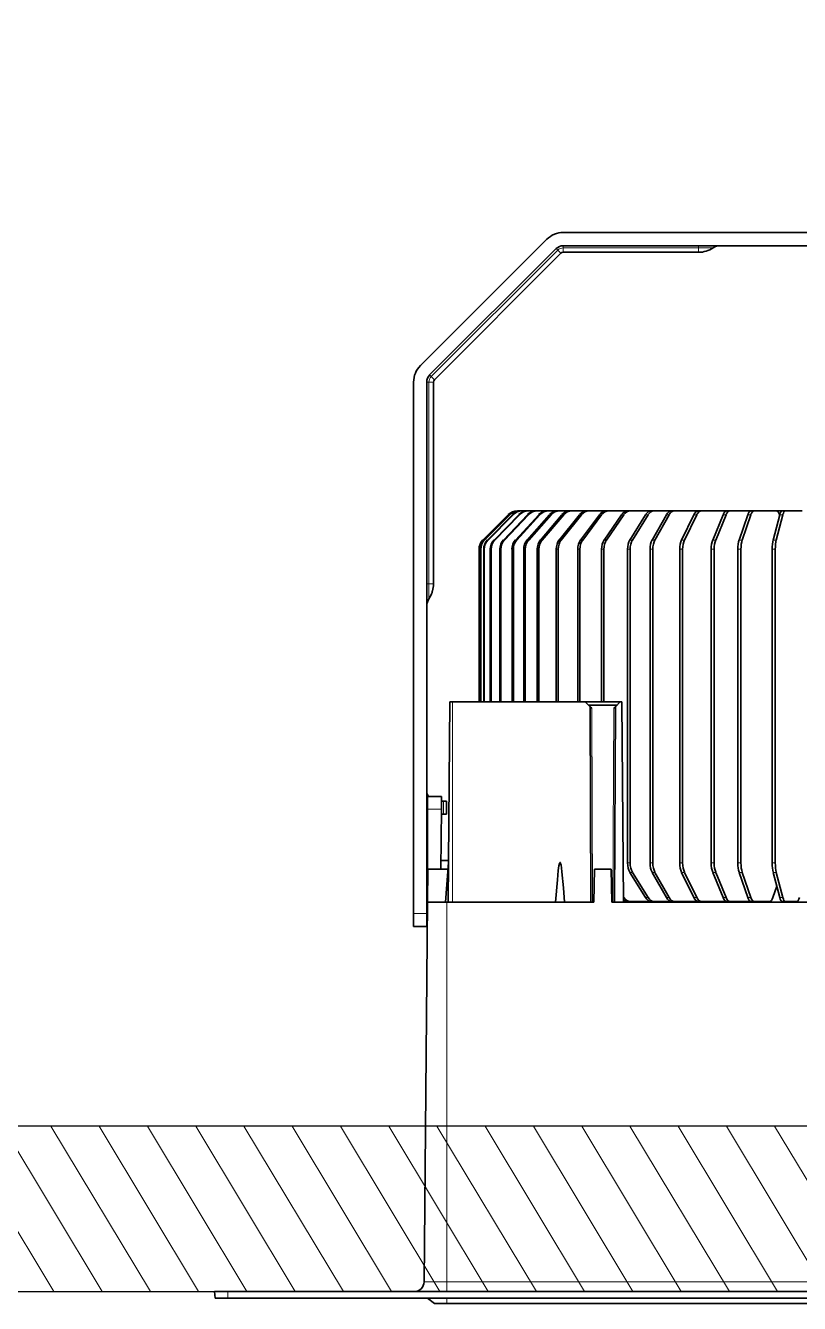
# Model space of a CAD drawing. Header units: inches. Extents: x -12478 to 399182, y -23212 to 525552.
# Drawn here: x 18732.5 to 18849.5, y -5761.9 to -5568.6 of the extents above; entities that cross this region are included whole.
import ezdxf

# ---------------------------------------------------------------- set-up
doc = ezdxf.new("R2010")
doc.units = ezdxf.units.IN
doc.header["$LTSCALE"] = 1000
doc.header["$MEASUREMENT"] = 0
doc.linetypes.add('DASHED', pattern=[0.75, 0.5, -0.25])
doc.linetypes.add('HIDDEN', pattern=[0.375, 0.25, -0.125])
for name, color, linetype in [('A-Hidden', 8, 'HIDDEN'), ('CQ Grg Gypsum', 41, 'Continuous'), ('CQ Light Elevation', 4, 'Continuous')]:
    doc.layers.add(name, color=color, linetype=linetype)
for name, color, linetype, lineweight in [('CQ Gypsum Hatch', 8, 'Continuous', 20), ('CQ Lighting', 5, 'Continuous', 0), ('ID-NOTES', 3, 'Continuous', 0)]:
    doc.layers.add(name, color=color, linetype=linetype, lineweight=lineweight)
doc.styles.add('ZZ-Dim All', font='romans.shx', dxfattribs={"width": 0.8})
doc.dimstyles.new('DIM 0200', dxfattribs={"dimscale": 200, "dimtxt": 1, "dimasz": 0.8, "dimexe": 0.5, "dimexo": 1, "dimgap": 0.4, "dimtad": 1, "dimdec": 0, "dimrnd": 10, "dimdsep": 46, "dimtxsty": 'ZZ-Dim All', "dimblk1": 'ARCHTICK', "dimblk2": 'ARCHTICK', "dimsah": 1, "dimcen": 1, "dimdle": 0.5, "dimclrd": 256, "dimclre": 256, "dimclrt": 256, "dimadec": 0, "dimazin": 2, "dimtfac": 1, "dimtdec": 0, "dimtix": 1, "dimtmove": 2, "dimatfit": 2, "dimfxl": 1, "dimfxlon": 1, "dimtolj": 1, "dimtzin": 0, "dimlwd": -1, "dimlwe": -1, "dimarcsym": 0})

# ---------------------------------------------------------------- blocks, each defined once
blk = doc.blocks.new('T.HC0E0.HQ12 side 2')
at = {"layer": 'CQ Lighting', "color": 1, "lineweight": 35}
for p, q in [((442003.3, 518978.92), (442060.58, 518978.92)), ((442063.06, 518977.89), (442082.18, 518958.77)), ((442003.3, 518976.92), (442060.58, 518976.92)), ((442060.58, 518975.92), (442040.13, 518975.92)), ((442080.06, 518956.65), (442060.94, 518975.77)), ((442061.64, 518976.48), (442080.77, 518957.36)), ((442080.2, 518925.75), (442080.2, 518956.3)), ((442081.2, 518956.3), (442081.2, 518875.92)), ((442083.2, 518956.3), (442083.2, 518875.92)), ((442028.52, 518883.55), (442028.52, 518930.99)), ((442029, 518930.99), (442029, 518883.55)), ((442033.72, 518883.55), (442033.72, 518930.99)), ((442034.19, 518930.99), (442034.19, 518883.55)), ((442037.76, 518883.55), (442037.76, 518930.99)), ((442038.22, 518930.99), (442038.22, 518883.55)), ((442042.53, 518883.55), (442042.53, 518930.99)), ((442042.97, 518930.99), (442042.97, 518883.55)), ((442047.04, 518883.55), (442047.04, 518930.99)), ((442047.46, 518930.99), (442047.46, 518883.55)), ((442050.46, 518883.55), (442050.46, 518930.99)), ((442050.85, 518930.99), (442050.85, 518883.55)), ((442054.42, 518907.92), (442054.42, 518930.99)), ((442054.79, 518930.99), (442054.79, 518907.92)), ((442058.05, 518907.92), (442058.05, 518930.99)), ((442058.39, 518930.99), (442058.39, 518907.92)), ((442061.34, 518907.92), (442061.34, 518930.99)), ((442061.64, 518930.99), (442061.64, 518907.92)), ((442064.26, 518907.92), (442064.26, 518930.99)), ((442064.52, 518930.99), (442064.52, 518907.92)), ((442066.32, 518907.92), (442066.32, 518930.99)), ((442066.55, 518930.99), (442066.55, 518907.92)), ((442068.12, 518907.92), (442068.12, 518930.99)), ((442068.32, 518930.99), (442068.32, 518907.92)), ((442070, 518907.92), (442070, 518930.99)), ((442070.17, 518930.99), (442070.17, 518907.92)), ((442071.48, 518907.92), (442071.48, 518930.99)), ((442071.6, 518930.99), (442071.6, 518907.92)), ((442072.52, 518907.92), (442072.52, 518930.99)), ((442072.6, 518930.99), (442072.6, 518907.92)), ((442073.04, 518907.92), (442073.04, 518930.99)), ((442073.09, 518930.99), (442073.09, 518907.92)), ((442073.3, 518930.99), (442073.3, 518907.92)), ((442051.72, 518907.92), (442051.45, 518877.62)), ((442077.3, 518907.92), (442057.24, 518907.92)), ((442077.73, 518907.92), (442077.99, 518877.62)), ((442052.83, 518877.62), (442052.7, 518907.19)), ((442056.38, 518877.62), (442056.51, 518907.19)), ((442053.25, 518877.62), (442022.77, 518877.62)), ((442078.15, 518877.62), (442055.95, 518877.62)), ((442081.1, 518877.62), (442081.61, 518820.2)), ((442006.72, 518818.72), (442111.3, 518818.72)), ((442078.15, 518816.92), (441928.45, 518816.92)), ((442006.72, 518817.72), (442111.3, 518817.72))]:
    blk.add_line(p, q, dxfattribs=at)
at = {"layer": 'CQ Lighting', "color": 1, "lineweight": 13, "ltscale": 0.055276}
blk.add_line((442040.13, 518976.58), (442037.92, 518976.58), dxfattribs=at)
at = {"layer": 'CQ Lighting', "color": 1, "lineweight": 13, "ltscale": 0.008334}
for p, q in [((442040.13, 518976.92), (442040.13, 518976.58)), ((442060.58, 518976.92), (442060.58, 518976.58)), ((442061.41, 518976.24), (442061.64, 518976.48)), ((442080.77, 518957.36), (442080.53, 518957.12)), ((442080.87, 518956.3), (442081.2, 518956.3)), ((442081.2, 518925.75), (442080.87, 518925.75))]:
    blk.add_line(p, q, dxfattribs=at)
at = {"layer": 'CQ Lighting', "color": 1, "lineweight": 13, "ltscale": 0.016666}
for p, q in [((442040.13, 518975.92), (442040.13, 518976.58)), ((442080.87, 518956.3), (442080.2, 518956.3)), ((442080.2, 518925.75), (442080.87, 518925.75))]:
    blk.add_line(p, q, dxfattribs=at)
at = {"layer": 'CQ Lighting', "color": 1, "lineweight": 13}
for p, q in [((442040.13, 518976.58), (442060.58, 518976.58)), ((442061.41, 518976.24), (442080.53, 518957.12)), ((442080.87, 518956.3), (442080.87, 518925.75)), ((442077.3, 518907.92), (442077.3, 518877.62)), ((442053.08, 518877.62), (442052.95, 518906.94)), ((442056.13, 518877.62), (442056.26, 518906.94)), ((442078.15, 518877.62), (442078.15, 518820.2)), ((441928.45, 518820.2), (442078.15, 518820.2))]:
    blk.add_line(p, q, dxfattribs=at)
at = {"layer": 'CQ Lighting', "color": 1, "lineweight": 13, "ltscale": 0.016667}
for p, q in [((442060.58, 518975.92), (442060.58, 518976.58)), ((442061.41, 518976.24), (442060.94, 518975.77)), ((442080.06, 518956.65), (442080.53, 518957.12))]:
    blk.add_line(p, q, dxfattribs=at)
at = {"layer": 'CQ Lighting', "color": 1, "lineweight": 35, "ltscale": 0.06369}
blk.add_line((442024.46, 518936.82), (442027.01, 518936.82), dxfattribs=at)
at = {"layer": 'CQ Lighting', "color": 1, "lineweight": 35, "ltscale": 0.012074}
for p, q in [((442027.49, 518936.82), (442027.01, 518936.82)), ((442027.01, 518877.72), (442027.49, 518877.72))]:
    blk.add_line(p, q, dxfattribs=at)
at = {"layer": 'CQ Lighting', "color": 1, "lineweight": 35, "ltscale": 0.021606}
blk.add_line((442027.49, 518936.82), (442028.36, 518936.82), dxfattribs=at)
at = {"layer": 'CQ Lighting', "color": 1, "lineweight": 35, "ltscale": 0.084164}
blk.add_line((442028.36, 518936.82), (442031.72, 518936.82), dxfattribs=at)
at = {"layer": 'CQ Lighting', "color": 1, "lineweight": 35, "ltscale": 0.011746}
for p, q in [((442032.19, 518936.82), (442031.72, 518936.82)), ((442031.72, 518877.72), (442032.19, 518877.72))]:
    blk.add_line(p, q, dxfattribs=at)
at = {"layer": 'CQ Lighting', "color": 1, "lineweight": 35, "ltscale": 0.07982}
blk.add_line((442032.19, 518936.82), (442035.39, 518936.82), dxfattribs=at)
at = {"layer": 'CQ Lighting', "color": 1, "lineweight": 35, "ltscale": 0.01142}
for p, q in [((442035.84, 518936.82), (442035.39, 518936.82)), ((442035.39, 518877.72), (442035.84, 518877.72))]:
    blk.add_line(p, q, dxfattribs=at)
at = {"layer": 'CQ Lighting', "color": 1, "lineweight": 35, "ltscale": 0.096559}
blk.add_line((442035.85, 518936.82), (442039.71, 518936.82), dxfattribs=at)
at = {"layer": 'CQ Lighting', "color": 1, "lineweight": 35, "ltscale": 0.010933}
for p, q in [((442040.14, 518936.82), (442039.71, 518936.82)), ((442039.71, 518877.72), (442040.14, 518877.72))]:
    blk.add_line(p, q, dxfattribs=at)
at = {"layer": 'CQ Lighting', "color": 1, "lineweight": 35, "ltscale": 0.090894}
blk.add_line((442040.15, 518936.82), (442043.78, 518936.82), dxfattribs=at)
at = {"layer": 'CQ Lighting', "color": 1, "lineweight": 35, "ltscale": 0.010362}
for p, q in [((442044.2, 518936.82), (442043.78, 518936.82)), ((442043.78, 518877.72), (442044.2, 518877.72))]:
    blk.add_line(p, q, dxfattribs=at)
at = {"layer": 'CQ Lighting', "color": 1, "lineweight": 35, "ltscale": 0.066806}
blk.add_line((442044.2, 518936.82), (442046.87, 518936.82), dxfattribs=at)
at = {"layer": 'CQ Lighting', "color": 1, "lineweight": 35, "ltscale": 0.009851}
for p, q in [((442047.26, 518936.82), (442046.87, 518936.82)), ((442046.87, 518877.72), (442047.26, 518877.72))]:
    blk.add_line(p, q, dxfattribs=at)
at = {"layer": 'CQ Lighting', "color": 1, "lineweight": 35, "ltscale": 0.079536}
blk.add_line((442047.27, 518936.82), (442050.45, 518936.82), dxfattribs=at)
at = {"layer": 'CQ Lighting', "color": 1, "lineweight": 35, "ltscale": 0.009142}
for p, q in [((442050.81, 518936.82), (442050.45, 518936.82)), ((442050.45, 518877.72), (442050.81, 518877.72))]:
    blk.add_line(p, q, dxfattribs=at)
at = {"layer": 'CQ Lighting', "color": 1, "lineweight": 35, "ltscale": 0.072729}
blk.add_line((442050.81, 518936.82), (442053.72, 518936.82), dxfattribs=at)
at = {"layer": 'CQ Lighting', "color": 1, "lineweight": 35, "ltscale": 0.008363}
blk.add_line((442054.06, 518936.82), (442053.72, 518936.82), dxfattribs=at)
at = {"layer": 'CQ Lighting', "color": 1, "lineweight": 35, "ltscale": 0.065599}
blk.add_line((442054.06, 518936.82), (442056.68, 518936.82), dxfattribs=at)
at = {"layer": 'CQ Lighting', "color": 1, "lineweight": 35, "ltscale": 0.007523}
blk.add_line((442056.99, 518936.82), (442056.68, 518936.82), dxfattribs=at)
at = {"layer": 'CQ Lighting', "color": 1, "lineweight": 35, "ltscale": 0.058122}
blk.add_line((442056.99, 518936.82), (442059.31, 518936.82), dxfattribs=at)
at = {"layer": 'CQ Lighting', "color": 1, "lineweight": 35, "ltscale": 0.006624}
blk.add_line((442059.58, 518936.82), (442059.31, 518936.82), dxfattribs=at)
at = {"layer": 'CQ Lighting', "color": 1, "lineweight": 35, "ltscale": 0.039717}
blk.add_line((442059.58, 518936.82), (442061.17, 518936.82), dxfattribs=at)
at = {"layer": 'CQ Lighting', "color": 1, "lineweight": 35, "ltscale": 0.005869}
for p, q in [((442061.4, 518936.82), (442061.17, 518936.82)), ((442051.22, 518877.72), (442051.45, 518877.72))]:
    blk.add_line(p, q, dxfattribs=at)
at = {"layer": 'CQ Lighting', "color": 1, "lineweight": 35, "ltscale": 0.034724}
blk.add_line((442061.41, 518936.82), (442062.8, 518936.82), dxfattribs=at)
at = {"layer": 'CQ Lighting', "color": 1, "lineweight": 35, "ltscale": 0.005084}
blk.add_line((442063, 518936.82), (442062.8, 518936.82), dxfattribs=at)
at = {"layer": 'CQ Lighting', "color": 1, "lineweight": 35, "ltscale": 0.037387}
blk.add_line((442063, 518936.82), (442064.49, 518936.82), dxfattribs=at)
at = {"layer": 'CQ Lighting', "color": 1, "lineweight": 35, "ltscale": 0.00407}
blk.add_line((442064.66, 518936.82), (442064.49, 518936.82), dxfattribs=at)
at = {"layer": 'CQ Lighting', "color": 1, "lineweight": 35, "ltscale": 0.029071}
blk.add_line((442064.66, 518936.82), (442065.82, 518936.82), dxfattribs=at)
at = {"layer": 'CQ Lighting', "color": 1, "lineweight": 35, "ltscale": 0.003023}
blk.add_line((442065.94, 518936.82), (442065.82, 518936.82), dxfattribs=at)
at = {"layer": 'CQ Lighting', "color": 1, "lineweight": 35, "ltscale": 0.020502}
blk.add_line((442065.94, 518936.82), (442066.76, 518936.82), dxfattribs=at)
at = {"layer": 'CQ Lighting', "color": 1, "lineweight": 35, "ltscale": 0.001956}
blk.add_line((442066.84, 518936.82), (442066.76, 518936.82), dxfattribs=at)
at = {"layer": 'CQ Lighting', "color": 1, "lineweight": 35, "ltscale": 0.009959}
blk.add_line((442066.84, 518936.82), (442067.24, 518936.82), dxfattribs=at)
at = {"layer": 'CQ Lighting', "color": 1, "lineweight": 35, "ltscale": 0.001089}
blk.add_line((442067.28, 518936.82), (442067.24, 518936.82), dxfattribs=at)
at = {"layer": 'CQ Lighting', "color": 1, "lineweight": 35, "ltscale": 0.004886}
blk.add_line((442067.48, 518936.82), (442067.28, 518936.82), dxfattribs=at)
at = {"layer": 'CQ Lighting', "color": 1, "lineweight": 13, "ltscale": 0.012074}
for p, q in [((442027.86, 518936.23), (442027.38, 518936.23)), ((442028.85, 518932.4), (442028.37, 518932.4)), ((442029, 518930.99), (442028.52, 518930.99)), ((442028.52, 518883.55), (442029, 518883.55)), ((442028.37, 518882.13), (442028.85, 518882.13)), ((442027.38, 518878.3), (442027.86, 518878.3))]:
    blk.add_line(p, q, dxfattribs=at)
at = {"layer": 'CQ Lighting', "color": 1, "lineweight": 35, "ltscale": 0.098864}
for p, q in [((442027.38, 518936.23), (442028.37, 518932.4)), ((442027.86, 518936.23), (442028.85, 518932.4)), ((442027.38, 518878.3), (442028.37, 518882.13)), ((442027.86, 518878.3), (442028.85, 518882.13))]:
    blk.add_line(p, q, dxfattribs=at)
at = {"layer": 'CQ Lighting', "color": 1, "lineweight": 35, "ltscale": 0.000659}
blk.add_line((442027.87, 518936.21), (442027.87, 518936.23), dxfattribs=at)
at = {"layer": 'CQ Lighting', "color": 1, "lineweight": 13, "ltscale": 0.011746}
for p, q in [((442032.68, 518936.23), (442032.21, 518936.23)), ((442033.99, 518932.4), (442033.52, 518932.4)), ((442034.19, 518930.99), (442033.72, 518930.99)), ((442033.72, 518883.55), (442034.19, 518883.55)), ((442033.52, 518882.13), (442033.99, 518882.13)), ((442032.21, 518878.3), (442032.68, 518878.3))]:
    blk.add_line(p, q, dxfattribs=at)
at = {"layer": 'CQ Lighting', "color": 1, "lineweight": 35, "ltscale": 0.101154}
for p, q in [((442032.21, 518936.23), (442033.52, 518932.4)), ((442032.68, 518936.23), (442033.99, 518932.4)), ((442032.21, 518878.3), (442033.52, 518882.13)), ((442032.68, 518878.3), (442033.99, 518882.13))]:
    blk.add_line(p, q, dxfattribs=at)
at = {"layer": 'CQ Lighting', "color": 1, "lineweight": 13, "ltscale": 0.01142}
for p, q in [((442036.42, 518936.23), (442035.96, 518936.23)), ((442037.98, 518932.4), (442037.52, 518932.4)), ((442038.22, 518930.99), (442037.76, 518930.99)), ((442037.76, 518883.55), (442038.22, 518883.55)), ((442037.52, 518882.13), (442037.98, 518882.13)), ((442035.96, 518878.3), (442036.42, 518878.3))]:
    blk.add_line(p, q, dxfattribs=at)
at = {"layer": 'CQ Lighting', "color": 1, "lineweight": 35, "ltscale": 0.103325}
for p, q in [((442035.96, 518936.23), (442037.52, 518932.4)), ((442036.42, 518936.23), (442037.98, 518932.4)), ((442035.96, 518878.3), (442037.52, 518882.13)), ((442036.42, 518878.3), (442037.98, 518882.13))]:
    blk.add_line(p, q, dxfattribs=at)
at = {"layer": 'CQ Lighting', "color": 1, "lineweight": 13, "ltscale": 0.010933}
for p, q in [((442040.83, 518936.23), (442040.39, 518936.23)), ((442042.69, 518932.4), (442042.25, 518932.4)), ((442042.97, 518930.99), (442042.53, 518930.99)), ((442042.53, 518883.55), (442042.97, 518883.55)), ((442042.25, 518882.13), (442042.69, 518882.13)), ((442040.39, 518878.3), (442040.83, 518878.3))]:
    blk.add_line(p, q, dxfattribs=at)
at = {"layer": 'CQ Lighting', "color": 1, "lineweight": 35, "ltscale": 0.106366}
for p, q in [((442040.39, 518936.23), (442042.25, 518932.4)), ((442040.83, 518936.23), (442042.69, 518932.4)), ((442040.39, 518878.3), (442042.25, 518882.13)), ((442040.83, 518878.3), (442042.69, 518882.13))]:
    blk.add_line(p, q, dxfattribs=at)
at = {"layer": 'CQ Lighting', "color": 1, "lineweight": 13, "ltscale": 0.010362}
for p, q in [((442044.99, 518936.23), (442044.57, 518936.23)), ((442044.57, 518878.3), (442044.99, 518878.3))]:
    blk.add_line(p, q, dxfattribs=at)
at = {"layer": 'CQ Lighting', "color": 1, "lineweight": 35, "ltscale": 0.109658}
for p, q in [((442044.57, 518936.23), (442046.71, 518932.4)), ((442044.57, 518878.3), (442046.71, 518882.13))]:
    blk.add_line(p, q, dxfattribs=at)
at = {"layer": 'CQ Lighting', "color": 1, "lineweight": 35, "ltscale": 0.109659}
for p, q in [((442044.99, 518936.23), (442047.13, 518932.4)), ((442044.99, 518878.3), (442047.13, 518882.13))]:
    blk.add_line(p, q, dxfattribs=at)
at = {"layer": 'CQ Lighting', "color": 1, "lineweight": 13, "ltscale": 0.009851}
for p, q in [((442048.13, 518936.23), (442047.74, 518936.23)), ((442050.85, 518930.99), (442050.46, 518930.99)), ((442050.46, 518883.55), (442050.85, 518883.55)), ((442047.74, 518878.3), (442048.13, 518878.3))]:
    blk.add_line(p, q, dxfattribs=at)
at = {"layer": 'CQ Lighting', "color": 1, "lineweight": 35, "ltscale": 0.112396}
for p, q in [((442047.74, 518936.23), (442050.1, 518932.4)), ((442047.74, 518878.3), (442050.1, 518882.13))]:
    blk.add_line(p, q, dxfattribs=at)
at = {"layer": 'CQ Lighting', "color": 1, "lineweight": 35, "ltscale": 0.112395}
for p, q in [((442048.13, 518936.23), (442050.49, 518932.4)), ((442048.13, 518878.3), (442050.49, 518882.13))]:
    blk.add_line(p, q, dxfattribs=at)
at = {"layer": 'CQ Lighting', "color": 1, "lineweight": 13, "ltscale": 0.009143}
blk.add_line((442051.78, 518936.23), (442051.41, 518936.23), dxfattribs=at)
at = {"layer": 'CQ Lighting', "color": 1, "lineweight": 35, "ltscale": 0.115851}
blk.add_line((442051.41, 518936.23), (442054.02, 518932.4), dxfattribs=at)
at = {"layer": 'CQ Lighting', "color": 1, "lineweight": 35, "ltscale": 0.11585}
blk.add_line((442051.78, 518936.23), (442054.39, 518932.4), dxfattribs=at)
at = {"layer": 'CQ Lighting', "color": 1, "lineweight": 13, "ltscale": 0.008365}
for p, q in [((442055.11, 518936.23), (442054.77, 518936.23)), ((442057.95, 518932.4), (442057.62, 518932.4))]:
    blk.add_line(p, q, dxfattribs=at)
at = {"layer": 'CQ Lighting', "color": 1, "lineweight": 35, "ltscale": 0.119246}
for p, q in [((442054.77, 518936.23), (442057.62, 518932.4)), ((442055.11, 518936.23), (442057.95, 518932.4))]:
    blk.add_line(p, q, dxfattribs=at)
at = {"layer": 'CQ Lighting', "color": 1, "lineweight": 13, "ltscale": 0.007523}
for p, q in [((442058.11, 518936.23), (442057.81, 518936.23)), ((442061.17, 518932.4), (442060.87, 518932.4)), ((442061.64, 518930.99), (442061.34, 518930.99))]:
    blk.add_line(p, q, dxfattribs=at)
at = {"layer": 'CQ Lighting', "color": 1, "lineweight": 35, "ltscale": 0.122489}
for p, q in [((442057.81, 518936.23), (442060.87, 518932.4)), ((442058.11, 518936.23), (442061.17, 518932.4))]:
    blk.add_line(p, q, dxfattribs=at)
at = {"layer": 'CQ Lighting', "color": 1, "lineweight": 13, "ltscale": 0.006624}
for p, q in [((442060.78, 518936.23), (442060.51, 518936.23)), ((442064.02, 518932.4), (442063.76, 518932.4)), ((442064.52, 518930.99), (442064.26, 518930.99))]:
    blk.add_line(p, q, dxfattribs=at)
at = {"layer": 'CQ Lighting', "color": 1, "lineweight": 35, "ltscale": 0.125494}
for p, q in [((442060.51, 518936.23), (442063.76, 518932.4)), ((442060.78, 518936.23), (442064.02, 518932.4))]:
    blk.add_line(p, q, dxfattribs=at)
at = {"layer": 'CQ Lighting', "color": 1, "lineweight": 13, "ltscale": 0.005869}
for p, q in [((442062.65, 518936.23), (442062.42, 518936.23)), ((442066.03, 518932.4), (442065.8, 518932.4)), ((442066.55, 518930.99), (442066.32, 518930.99))]:
    blk.add_line(p, q, dxfattribs=at)
at = {"layer": 'CQ Lighting', "color": 1, "lineweight": 35, "ltscale": 0.12768}
for p, q in [((442062.42, 518936.23), (442065.8, 518932.4)), ((442062.65, 518936.23), (442066.03, 518932.4))]:
    blk.add_line(p, q, dxfattribs=at)
at = {"layer": 'CQ Lighting', "color": 1, "lineweight": 13, "ltscale": 0.005084}
for p, q in [((442064.29, 518936.23), (442064.09, 518936.23)), ((442067.79, 518932.4), (442067.58, 518932.4)), ((442068.32, 518930.99), (442068.12, 518930.99))]:
    blk.add_line(p, q, dxfattribs=at)
at = {"layer": 'CQ Lighting', "color": 1, "lineweight": 35, "ltscale": 0.129636}
for p, q in [((442064.09, 518936.23), (442067.58, 518932.4)), ((442064.29, 518936.23), (442067.79, 518932.4))]:
    blk.add_line(p, q, dxfattribs=at)
at = {"layer": 'CQ Lighting', "color": 1, "lineweight": 13, "ltscale": 0.00407}
for p, q in [((442065.99, 518936.23), (442065.83, 518936.23)), ((442069.61, 518932.4), (442069.45, 518932.4)), ((442070.17, 518930.99), (442070, 518930.99))]:
    blk.add_line(p, q, dxfattribs=at)
at = {"layer": 'CQ Lighting', "color": 1, "lineweight": 35, "ltscale": 0.13172}
for p, q in [((442065.83, 518936.23), (442069.45, 518932.4)), ((442065.99, 518936.23), (442069.61, 518932.4))]:
    blk.add_line(p, q, dxfattribs=at)
at = {"layer": 'CQ Lighting', "color": 1, "lineweight": 13, "ltscale": 0.003024}
for p, q in [((442067.31, 518936.23), (442067.19, 518936.23)), ((442071.6, 518930.99), (442071.48, 518930.99))]:
    blk.add_line(p, q, dxfattribs=at)
at = {"layer": 'CQ Lighting', "color": 1, "lineweight": 35, "ltscale": 0.13336}
blk.add_line((442067.19, 518936.23), (442070.91, 518932.4), dxfattribs=at)
at = {"layer": 'CQ Lighting', "color": 1, "lineweight": 35, "ltscale": 0.133359}
blk.add_line((442067.31, 518936.23), (442071.03, 518932.4), dxfattribs=at)
at = {"layer": 'CQ Lighting', "color": 1, "lineweight": 13, "ltscale": 0.001956}
for p, q in [((442068.24, 518936.23), (442068.16, 518936.23)), ((442072.02, 518932.4), (442071.94, 518932.4)), ((442072.6, 518930.99), (442072.52, 518930.99))]:
    blk.add_line(p, q, dxfattribs=at)
at = {"layer": 'CQ Lighting', "color": 1, "lineweight": 35, "ltscale": 0.134525}
for p, q in [((442068.16, 518936.23), (442071.94, 518932.4)), ((442068.24, 518936.23), (442072.02, 518932.4))]:
    blk.add_line(p, q, dxfattribs=at)
at = {"layer": 'CQ Lighting', "color": 1, "lineweight": 13, "ltscale": 0.001089}
for p, q in [((442068.69, 518936.23), (442068.65, 518936.23)), ((442072.5, 518932.4), (442072.46, 518932.4)), ((442073.09, 518930.99), (442073.04, 518930.99))]:
    blk.add_line(p, q, dxfattribs=at)
at = {"layer": 'CQ Lighting', "color": 1, "lineweight": 35, "ltscale": 0.135098}
for p, q in [((442068.65, 518936.23), (442072.46, 518932.4)), ((442068.69, 518936.23), (442072.5, 518932.4))]:
    blk.add_line(p, q, dxfattribs=at)
at = {"layer": 'CQ Lighting', "color": 1, "lineweight": 35, "ltscale": 0.135354}
blk.add_line((442068.89, 518936.23), (442072.72, 518932.4), dxfattribs=at)
at = {"layer": 'CQ Lighting', "color": 1, "lineweight": 13, "ltscale": 0.010364}
for p, q in [((442047.13, 518932.4), (442046.71, 518932.4)), ((442047.46, 518930.99), (442047.04, 518930.99)), ((442047.04, 518883.55), (442047.46, 518883.55)), ((442046.71, 518882.13), (442047.13, 518882.13))]:
    blk.add_line(p, q, dxfattribs=at)
at = {"layer": 'CQ Lighting', "color": 1, "lineweight": 13, "ltscale": 0.00985}
for p, q in [((442050.49, 518932.4), (442050.1, 518932.4)), ((442050.1, 518882.13), (442050.49, 518882.13))]:
    blk.add_line(p, q, dxfattribs=at)
at = {"layer": 'CQ Lighting', "color": 1, "lineweight": 13, "ltscale": 0.009142}
for p, q in [((442054.39, 518932.4), (442054.02, 518932.4)), ((442054.79, 518930.99), (442054.42, 518930.99))]:
    blk.add_line(p, q, dxfattribs=at)
at = {"layer": 'CQ Lighting', "color": 1, "lineweight": 13, "ltscale": 0.008363}
blk.add_line((442058.39, 518930.99), (442058.05, 518930.99), dxfattribs=at)
at = {"layer": 'CQ Lighting', "color": 1, "lineweight": 13, "ltscale": 0.003023}
blk.add_line((442071.03, 518932.4), (442070.91, 518932.4), dxfattribs=at)
at = {"layer": 'CQ Lighting', "color": 1, "lineweight": 13, "ltscale": 0.055277}
blk.add_line((442080.87, 518923.54), (442080.87, 518925.75), dxfattribs=at)
at = {"layer": 'CQ Lighting', "color": 1, "lineweight": 35, "ltscale": 0.006256}
blk.add_line((442051.72, 518907.92), (442051.97, 518907.92), dxfattribs=at)
at = {"layer": 'CQ Lighting', "color": 1, "lineweight": 35, "ltscale": 0.025749}
for p, q in [((442051.97, 518907.92), (442052.7, 518907.19)), ((442057.24, 518907.92), (442056.51, 518907.19))]:
    blk.add_line(p, q, dxfattribs=at)
at = {"layer": 'CQ Lighting', "color": 1, "lineweight": 35, "ltscale": 0.13185}
blk.add_line((442057.24, 518907.92), (442051.97, 518907.92), dxfattribs=at)
at = {"layer": 'CQ Lighting', "color": 1, "lineweight": 35, "ltscale": 0.106851}
blk.add_line((442056.74, 518907.42), (442052.47, 518907.42), dxfattribs=at)
at = {"layer": 'CQ Lighting', "color": 1, "lineweight": 35, "ltscale": 0.0106}
blk.add_line((442077.73, 518907.92), (442077.3, 518907.92), dxfattribs=at)
at = {"layer": 'CQ Lighting', "color": 1, "lineweight": 35, "ltscale": 0.008878}
for p, q in [((442052.7, 518907.19), (442052.95, 518906.94)), ((442056.51, 518907.19), (442056.26, 518906.94))]:
    blk.add_line(p, q, dxfattribs=at)
at = {"layer": 'CQ Lighting', "color": 1, "lineweight": 35, "ltscale": 0.05}
for p, q in [((442078.2, 518892.92), (442078.2, 518890.92)), ((442081.2, 518873.92), (442081.2, 518875.92)), ((442083.2, 518873.92), (442083.2, 518875.92)), ((442081.2, 518873.92), (442083.2, 518873.92)), ((442111.3, 518818.72), (442113.3, 518818.72))]:
    blk.add_line(p, q, dxfattribs=at)
at = {"layer": 'CQ Lighting', "color": 1, "lineweight": 35, "ltscale": 0.0125}
for p, q in [((442078.7, 518892.92), (442078.2, 518892.92)), ((442078.7, 518890.92), (442078.2, 518890.92))]:
    blk.add_line(p, q, dxfattribs=at)
at = {"layer": 'CQ Lighting', "color": 1, "lineweight": 13, "ltscale": 0.05}
for p, q in [((442078.7, 518892.92), (442078.7, 518890.92)), ((442081.2, 518875.92), (442083.2, 518875.92))]:
    blk.add_line(p, q, dxfattribs=at)
at = {"layer": 'CQ Lighting', "color": 1, "lineweight": 35, "ltscale": 0.006885}
blk.add_line((442078.7, 518892.92), (442078.98, 518892.92), dxfattribs=at)
at = {"layer": 'CQ Lighting', "color": 1, "lineweight": 35, "ltscale": 0.053267}
blk.add_line((442078.97, 518893.62), (442081.1, 518893.62), dxfattribs=at)
at = {"layer": 'CQ Lighting', "color": 1, "lineweight": 35, "ltscale": 0.048257}
blk.add_line((442078.99, 518891.69), (442078.97, 518893.62), dxfattribs=at)
at = {"layer": 'CQ Lighting', "color": 1, "lineweight": 35, "ltscale": 0.048255}
for p, q in [((442081.1, 518893.62), (442081.1, 518891.69)), ((442081.1, 518879.55), (442081.1, 518877.62))]:
    blk.add_line(p, q, dxfattribs=at)
at = {"layer": 'CQ Lighting', "color": 1, "lineweight": 35, "ltscale": 0.007321}
blk.add_line((442079, 518890.92), (442078.7, 518890.92), dxfattribs=at)
at = {"layer": 'CQ Lighting', "color": 1, "lineweight": 13, "ltscale": 0.052846}
blk.add_line((442078.99, 518891.69), (442081.1, 518891.69), dxfattribs=at)
at = {"layer": 'CQ Lighting', "color": 1, "lineweight": 35, "ltscale": 0.226753}
blk.add_line((442078.99, 518891.69), (442079.07, 518882.62), dxfattribs=at)
at = {"layer": 'CQ Lighting', "color": 1, "lineweight": 35, "ltscale": 0.30349}
blk.add_line((442081.1, 518891.69), (442081.1, 518879.55), dxfattribs=at)
at = {"layer": 'CQ Lighting', "color": 1, "lineweight": 35, "ltscale": 0.000282}
for p, q in [((442083.2, 518885.92), (442083.22, 518885.92)), ((442083.2, 518877.92), (442083.22, 518877.92))]:
    blk.add_line(p, q, dxfattribs=at)
at = {"layer": 'CQ Lighting', "color": 1, "lineweight": 35, "ltscale": 0.012242}
blk.add_line((442083.22, 518885.43), (442083.22, 518885.92), dxfattribs=at)
at = {"layer": 'CQ Lighting', "color": 1, "lineweight": 35, "ltscale": 0.187758}
blk.add_line((442083.22, 518877.92), (442083.22, 518885.43), dxfattribs=at)
at = {"layer": 'CQ Lighting', "color": 1, "lineweight": 35, "ltscale": 0.125019}
for p, q in [((442053.25, 518877.62), (442053.34, 518882.62)), ((442055.95, 518877.62), (442055.87, 518882.62))]:
    blk.add_line(p, q, dxfattribs=at)
at = {"layer": 'CQ Lighting', "color": 1, "lineweight": 35, "ltscale": 0.063136}
blk.add_line((442053.34, 518882.62), (442055.87, 518882.62), dxfattribs=at)
at = {"layer": 'CQ Lighting', "color": 1, "lineweight": 35, "ltscale": 0.028014}
blk.add_line((442077.94, 518883.92), (442079.06, 518883.92), dxfattribs=at)
at = {"layer": 'CQ Lighting', "color": 1, "lineweight": 35, "ltscale": 0.150785}
blk.add_line((442077.94, 518883.63), (442078.36, 518877.62), dxfattribs=at)
at = {"layer": 'CQ Lighting', "color": 1, "lineweight": 35, "ltscale": 0.076233}
blk.add_line((442078.01, 518882.62), (442081.06, 518882.62), dxfattribs=at)
at = {"layer": 'CQ Lighting', "color": 1, "lineweight": 35, "ltscale": 0.125005}
blk.add_line((442081.1, 518877.62), (442081.06, 518882.62), dxfattribs=at)
at = {"layer": 'CQ Lighting', "color": 1, "lineweight": 35, "ltscale": 0.002501}
for p, q in [((442081.1, 518883.92), (442081.2, 518883.92)), ((442081.1, 518879.92), (442081.2, 518879.92))]:
    blk.add_line(p, q, dxfattribs=at)
at = {"layer": 'CQ Lighting', "color": 1, "lineweight": 35, "ltscale": 0.04578}
blk.add_line((442028.31, 518880.04), (442028.9, 518878.3), dxfattribs=at)
at = {"layer": 'CQ Lighting', "color": 1, "lineweight": 13, "ltscale": 0.000423}
blk.add_line((442081.09, 518879.55), (442081.1, 518879.55), dxfattribs=at)
at = {"layer": 'CQ Lighting', "color": 1, "lineweight": 35, "ltscale": 0.044278}
blk.add_line((442025.24, 518877.72), (442027.01, 518877.72), dxfattribs=at)
at = {"layer": 'CQ Lighting', "color": 1, "lineweight": 35, "ltscale": 0.058513}
blk.add_line((442029.38, 518877.72), (442031.72, 518877.72), dxfattribs=at)
at = {"layer": 'CQ Lighting', "color": 1, "lineweight": 35, "ltscale": 0.069585}
blk.add_line((442032.6, 518877.72), (442035.39, 518877.72), dxfattribs=at)
at = {"layer": 'CQ Lighting', "color": 1, "lineweight": 13, "ltscale": 0.013636}
blk.add_line((442034.88, 518877.62), (442035.41, 518877.72), dxfattribs=at)
at = {"layer": 'CQ Lighting', "color": 1, "lineweight": 35, "ltscale": 0.082941}
blk.add_line((442036.39, 518877.72), (442039.71, 518877.72), dxfattribs=at)
at = {"layer": 'CQ Lighting', "color": 1, "lineweight": 35, "ltscale": 0.095667}
blk.add_line((442039.95, 518877.72), (442043.78, 518877.72), dxfattribs=at)
at = {"layer": 'CQ Lighting', "color": 1, "lineweight": 13, "ltscale": 0.008029}
blk.add_line((442041.05, 518877.72), (442041.36, 518877.62), dxfattribs=at)
at = {"layer": 'CQ Lighting', "color": 1, "lineweight": 35, "ltscale": 0.007167}
blk.add_line((442042.37, 518877.62), (442042.1, 518877.72), dxfattribs=at)
at = {"layer": 'CQ Lighting', "color": 1, "lineweight": 35, "ltscale": 0.105327}
blk.add_line((442042.66, 518877.72), (442046.87, 518877.72), dxfattribs=at)
at = {"layer": 'CQ Lighting', "color": 1, "lineweight": 35, "ltscale": 0.116675}
blk.add_line((442045.78, 518877.72), (442050.45, 518877.72), dxfattribs=at)
at = {"layer": 'CQ Lighting', "color": 1, "lineweight": 35, "ltscale": 0.070395}
blk.add_line((442048.64, 518877.72), (442051.45, 518877.72), dxfattribs=at)
at = {"layer": 'CQ Lighting', "color": 1, "lineweight": 35, "ltscale": 0.00215}
blk.add_line((442051.41, 518878.3), (442051.46, 518878.37), dxfattribs=at)
at = {"layer": 'CQ Lighting', "color": 1, "lineweight": 35, "ltscale": 0.07375}
blk.add_line((442081.1, 518877.62), (442078.15, 518877.62), dxfattribs=at)
at = {"layer": 'CQ Lighting', "color": 1, "lineweight": 13, "ltscale": 0.086276}
blk.add_line((442078.15, 518820.2), (442081.61, 518820.2), dxfattribs=at)
at = {"layer": 'CQ Lighting', "color": 1, "lineweight": 13, "ltscale": 0.037173}
blk.add_line((442078.15, 518820.2), (442078.15, 518818.72), dxfattribs=at)
at = {"layer": 'CQ Lighting', "color": 1, "lineweight": 13, "ltscale": 0.025}
blk.add_line((442111.3, 518817.72), (442111.3, 518818.72), dxfattribs=at)
at = {"layer": 'CQ Lighting', "color": 1, "lineweight": 35, "ltscale": 0.025188}
blk.add_line((442113.18, 518817.72), (442113.3, 518818.72), dxfattribs=at)
at = {"layer": 'CQ Lighting', "color": 1, "lineweight": 13, "ltscale": 0.02}
blk.add_line((442078.15, 518817.72), (442078.15, 518816.92), dxfattribs=at)
at = {"layer": 'CQ Lighting', "color": 1, "lineweight": 35, "ltscale": 0.047002}
blk.add_line((442078.15, 518816.92), (442080.03, 518816.92), dxfattribs=at)
at = {"layer": 'CQ Lighting', "color": 1, "lineweight": 35, "ltscale": 0.003743}
blk.add_line((442078.3, 518816.92), (442078.16, 518816.92), dxfattribs=at)
at = {"layer": 'CQ Lighting', "color": 1, "lineweight": 35, "ltscale": 0.033399}
blk.add_line((442081.1, 518817.72), (442080.03, 518816.92), dxfattribs=at)
at = {"layer": 'CQ Lighting', "color": 1, "lineweight": 35, "ltscale": 0.04693}
blk.add_line((442111.3, 518817.72), (442113.18, 518817.72), dxfattribs=at)
at = {"layer": 'CQ Lighting', "color": 1, "lineweight": 35}
blk.add_lwpolyline([(442061.74, 518877.62), (442061.46, 518880.99), (442061.32, 518882.39), (442061.22, 518883.09), (442061.15, 518883.47), (442061.11, 518883.58), (442061.08, 518883.62), (442061.07, 518883.63), (442061.05, 518883.63), (442061.04, 518883.63), (442061.03, 518883.62), (442061.01, 518883.59), (442060.97, 518883.49), (442060.91, 518883.23), (442060.85, 518882.82), (442060.77, 518882.19), (442060.55, 518879.8), (442060.37, 518877.62)], dxfattribs=at)
for centre, radius, start, end in [((442060.58, 518975.42), 3.5, 45, 90), ((442036.82, 518974.92), 2, 56.4427, 90), ((442040.13, 518979.92), 4, 236.4427, 270), ((442060.58, 518975.42), 1.5, 45, 90), ((442060.58, 518975.42), 0.5, 45, 90), ((442079.7, 518956.3), 3.5, 0, 45), ((442079.7, 518956.3), 0.5, 0, 45), ((442079.7, 518956.3), 1.5, 0, 45), ((442067.48, 518934.82), 2, 45, 90), ((442071.3, 518930.99), 2, 0, 45), ((442084.2, 518925.75), 4, 180, 194.8986), ((442084.2, 518925.75), 4, 194.9005, 198.4961), ((442084.2, 518925.75), 4, 198.4883, 213.5573), ((442079.2, 518922.43), 2, 0, 33.5573), ((442079.7, 518894.42), 1.5, 327.7692, 0), ((442079.7, 518894.42), 3.5, 293.5781, 295.3768), ((442083.11, 518820.22), 1.5, 180.5, 270)]:
    blk.add_arc(centre, radius, start, end, dxfattribs=at)
at = {"layer": 'CQ Lighting', "color": 1, "lineweight": 13}
for centre, radius, start, end in [((442060.58, 518975.42), 1.17, 45.0005, 89.9995), ((442079.7, 518956.3), 1.17, 0.0005, 44.9995), ((442036.28, 518859), 19.22, 103.0788, 104.3364), ((442032.86, 518876.38), 1.83, 42.5325, 46.9407), ((442040.75, 518877.35), 0.935, 16.8046, 23.332)]:
    blk.add_arc(centre, radius, start, end, dxfattribs=at)
at = {"layer": 'CQ Lighting', "color": 1, "lineweight": 35}
for centre, major_axis, ratio, start_param, end_param in [((442027.01, 518934.82), (0, 2), 0.258819, 5.497787, 6.283185), ((442027.49, 518934.82), (0, 2), 0.258819, 5.497787, 6.283185), ((442028.36, 518934.82), (0, 2), 0.34202, 6.283185, 7.068583), ((442031.72, 518934.82), (0, 2), 0.34202, 5.497787, 6.283185), ((442032.19, 518934.82), (0, 2), 0.34202, 5.497787, 6.283185), ((442035.39, 518934.82), (0, 2), 0.406737, 5.497787, 6.283185), ((442035.84, 518934.82), (0, 2), 0.406737, 5.497787, 6.283185), ((442039.71, 518934.82), (0, 2), 0.48481, 5.497787, 6.283185), ((442040.14, 518934.82), (0, 2), 0.48481, 5.497787, 6.283185), ((442043.78, 518934.82), (0, 2), 0.559193, 5.497787, 6.283185), ((442044.2, 518934.82), (0, 2), 0.559193, 5.497787, 6.283185), ((442046.87, 518934.82), (0, 2), 0.615661, 5.497787, 6.283185), ((442047.26, 518934.82), (0, 2), 0.615661, 5.497787, 6.283185), ((442050.45, 518934.82), (0, 2), 0.681998, 5.497787, 6.283185), ((442050.81, 518934.82), (0, 2), 0.681998, 5.497787, 6.283185), ((442053.72, 518934.82), (0, 2), 0.743145, 5.497787, 6.283185), ((442054.06, 518934.82), (0, 2), 0.743145, 5.497787, 6.283185), ((442056.68, 518934.82), (0, 2), 0.798636, 5.497787, 6.283185), ((442056.99, 518934.82), (0, 2), 0.798636, 5.497787, 6.283185), ((442059.31, 518934.82), (0, 2), 0.848048, 5.497787, 6.283185), ((442059.58, 518934.82), (0, 2), 0.848048, 5.497787, 6.283185), ((442061.17, 518934.82), (0, 2), 0.882948, 5.497787, 6.283185), ((442061.4, 518934.82), (0, 2), 0.882948, 5.497787, 6.283185), ((442062.8, 518934.82), (0, 2), 0.913545, 5.497787, 6.283185), ((442063, 518934.82), (0, 2), 0.913545, 5.497787, 6.283185), ((442064.49, 518934.82), (0, 2), 0.945519, 5.497787, 6.283185), ((442064.66, 518934.82), (0, 2), 0.945519, 5.497787, 6.283185), ((442065.82, 518934.82), (0, 2), 0.970296, 5.497787, 6.283185), ((442065.94, 518934.82), (0, 2), 0.970296, 5.497787, 6.283185), ((442066.76, 518934.82), (0, 2), 0.987688, 5.497787, 6.283185), ((442066.84, 518934.82), (0, 2), 0.987688, 5.497787, 6.283185), ((442067.24, 518934.82), (0, 2), 0.996195, 5.497787, 6.283185), ((442067.28, 518934.82), (0, 2), 0.996195, 5.497787, 6.283185), ((442028, 518930.99), (0, 2), 0.258819, 4.712389, 5.497787), ((442028.48, 518930.99), (0, 2), 0.258819, 4.712389, 5.497787), ((442033.03, 518930.99), (0, 2), 0.34202, 4.712389, 5.497787), ((442033.5, 518930.99), (0, 2), 0.34202, 4.712389, 5.497787), ((442036.94, 518930.99), (0, 2), 0.406737, 4.712389, 5.497787), ((442037.4, 518930.99), (0, 2), 0.406737, 4.712389, 5.497787), ((442041.56, 518930.99), (0, 2), 0.48481, 4.712389, 5.497787), ((442042, 518930.99), (0, 2), 0.48481, 4.712389, 5.497787), ((442045.92, 518930.99), (0, 2), 0.559193, 4.712389, 5.497787), ((442046.34, 518930.99), (0, 2), 0.559193, 4.712389, 5.497787), ((442049.23, 518930.99), (0, 2), 0.615661, 4.712389, 5.497787), ((442049.62, 518930.99), (0, 2), 0.615661, 4.712389, 5.497787), ((442053.06, 518930.99), (0, 2), 0.681998, 4.712389, 5.497787), ((442053.42, 518930.99), (0, 2), 0.681998, 4.712389, 5.497787), ((442056.57, 518930.99), (0, 2), 0.743145, 4.712389, 5.497787), ((442056.9, 518930.99), (0, 2), 0.743145, 4.712389, 5.497787), ((442059.74, 518930.99), (0, 2), 0.798636, 4.712389, 5.497787), ((442060.04, 518930.99), (0, 2), 0.798636, 4.712389, 5.497787), ((442062.56, 518930.99), (0, 2), 0.848048, 4.712389, 5.497787), ((442062.82, 518930.99), (0, 2), 0.848048, 4.712389, 5.497787), ((442064.55, 518930.99), (0, 2), 0.882948, 4.712389, 5.497787), ((442064.78, 518930.99), (0, 2), 0.882948, 4.712389, 5.497787), ((442066.29, 518930.99), (0, 2), 0.913545, 4.712389, 5.497787), ((442066.5, 518930.99), (0, 2), 0.913545, 4.712389, 5.497787), ((442068.11, 518930.99), (0, 2), 0.945519, 4.712389, 5.497787), ((442068.28, 518930.99), (0, 2), 0.945519, 4.712389, 5.497787), ((442069.53, 518930.99), (0, 2), 0.970296, 4.712389, 5.497787), ((442069.66, 518930.99), (0, 2), 0.970296, 4.712389, 5.497787), ((442070.54, 518930.99), (0, 2), 0.987688, 4.712389, 5.497787), ((442070.62, 518930.99), (0, 2), 0.987688, 4.712389, 5.497787), ((442071.05, 518930.99), (0, 2), 0.996195, 4.712389, 5.497787), ((442071.09, 518930.99), (0, 2), 0.996195, 4.712389, 5.497787), ((442028, 518883.55), (0, 2), 0.258819, 3.926991, 4.712389), ((442028.48, 518883.55), (0, 2), 0.258819, 3.926991, 4.712389), ((442033.03, 518883.55), (0, 2), 0.34202, 3.926991, 4.712389), ((442033.5, 518883.55), (0, 2), 0.34202, 3.926991, 4.712389), ((442036.94, 518883.55), (0, 2), 0.406737, 3.926991, 4.712389), ((442037.4, 518883.55), (0, 2), 0.406737, 3.926991, 4.712389), ((442041.56, 518883.55), (0, 2), 0.48481, 3.926991, 4.712389), ((442042, 518883.55), (0, 2), 0.48481, 3.926991, 4.712389), ((442045.92, 518883.55), (0, 2), 0.559193, 3.926991, 4.712389), ((442046.34, 518883.55), (0, 2), 0.559193, 3.926991, 4.712389), ((442049.23, 518883.55), (0, 2), 0.615661, 3.926991, 4.712389), ((442049.62, 518883.55), (0, 2), 0.615661, 3.926991, 4.712389), ((442025.24, 518879.72), (0, 2), 0.258819, 2.356194, 3.141593), ((442027.01, 518879.72), (0, 2), 0.258819, 3.141593, 3.926991), ((442027.49, 518879.72), (0, 2), 0.258819, 3.141593, 3.926991), ((442029.38, 518879.72), (0, 2), 0.34202, 2.356194, 3.141593), ((442031.72, 518879.72), (0, 2), 0.34202, 3.141593, 3.926991), ((442032.19, 518879.72), (0, 2), 0.34202, 3.141593, 3.926991), ((442032.6, 518879.72), (0, 2), 0.406737, 2.864338, 3.141593), ((442035.39, 518879.72), (0, 2), 0.406737, 3.141593, 3.926991), ((442035.84, 518879.72), (0, 2), 0.406737, 3.141593, 3.926991), ((442036.39, 518879.72), (0, 2), 0.48481, 2.830688, 3.141593), ((442039.71, 518879.72), (0, 2), 0.48481, 3.141593, 3.926991), ((442040.14, 518879.72), (0, 2), 0.48481, 3.141593, 3.926991), ((442042.66, 518879.72), (0, -2), 0.615661, 6.27614, 6.283185), ((442043.05, 518879.72), (0, -2), 0.615661, 6.276428, 6.283185), ((442043.78, 518879.72), (0, 2), 0.559193, 3.141593, 3.926991), ((442044.2, 518879.72), (0, 2), 0.559193, 3.141593, 3.926991), ((442044.2, 518879.72), (0, -2), 0.559193, 6.283185, 6.290067), ((442045.78, 518879.72), (0, -2), 0.681998, 6.276112, 6.283185), ((442046.15, 518879.72), (0, -2), 0.681998, 6.276451, 6.283185), ((442046.87, 518879.72), (0, 2), 0.615661, 3.141593, 3.926991), ((442047.26, 518879.72), (0, 2), 0.615661, 3.141593, 3.926991), ((442047.26, 518879.72), (0, -2), 0.615661, 6.283185, 6.290094), ((442048.64, 518879.72), (0, -2), 0.743145, 6.276261, 6.283185), ((442048.97, 518879.72), (0, -2), 0.743145, 6.276587, 6.283185), ((442050.45, 518879.72), (0, 2), 0.681998, 3.141593, 3.926991), ((442050.81, 518879.72), (0, 2), 0.681998, 3.141593, 3.633022), ((442050.81, 518879.72), (0, -2), 0.681998, 6.283185, 6.290073), ((442051.22, 518879.72), (0, -2), 0.798636, 6.276495, 6.283185)]:
    blk.add_ellipse(centre, major_axis=major_axis, ratio=ratio, start_param=start_param, end_param=end_param, dxfattribs=at)
blk = doc.blocks.new('_ARCHTICK')
at = {"color": 0, "linetype": 'ByBlock', "const_width": 0.15}
blk.add_lwpolyline([(-0.5, -0.5), (0.5, 0.5)], dxfattribs=at)

msp = doc.modelspace()

# ---------------------------------------------------------------- hatches: boundary and pattern name
at = {"layer": 'CQ Gypsum Hatch'}
h = msp.add_hatch(dxfattribs=at)
h.set_pattern_fill('ANSI31', color=256, scale=50, angle=76.0286, style=0)
h.set_pattern_definition([(121.0285767, (-303230.369, -475838.605), (-5.35568947, -3.22165956), [])])
edge = h.paths.add_edge_path()
edge.add_line((15021.08, -5710.13), (15021.08, -5735.13))
edge.add_line((15021.08, -5735.13), (15041.08, -5735.13))
edge.add_line((15041.08, -5735.13), (15041.08, -5760.13))
edge.add_line((15041.08, -5760.13), (19426.08, -5760.13))
edge.add_line((19426.08, -5760.13), (19426.08, -5735.13))
edge.add_line((19426.08, -5735.13), (19401.08, -5735.13))
edge.add_line((19401.08, -5735.13), (19401.08, -5710.13))
edge.add_line((19401.08, -5710.13), (19446.08, -5710.13))
edge.add_line((19446.08, -5710.13), (19446.08, -5735.13))
edge.add_line((19446.08, -5735.13), (15066.08, -5735.13))
edge.add_line((15066.08, -5735.13), (15066.08, -5710.13))
edge.add_line((15066.08, -5710.13), (15021.08, -5710.13))

# ---------------------------------------------------------------- linework, layer by layer
at = {"layer": 'A-Hidden', "linetype": 'DASHED', "lineweight": 0, "ltscale": 10}
msp.add_line((21798.15, -5760.13, 0), (14610.67, -5760.13, 0), dxfattribs=at)
at = {"layer": 'CQ Grg Gypsum', "elevation": 0}
msp.add_lwpolyline([(15021.08, -5710.13), (15021.08, -5735.13), (15041.08, -5735.13), (15041.08, -5760.13), (19426.08, -5760.13), (19426.08, -5735.13), (19401.08, -5735.13), (19401.08, -5710.13), (19446.08, -5710.13), (19446.08, -5735.13), (15066.08, -5735.13), (15066.08, -5710.13), (15021.08, -5710.13)], dxfattribs=at)

# ---------------------------------------------------------------- block references
at = {"layer": 'CQ Light Elevation', "xscale": -1}
msp.add_blockref('T.HC0E0.HQ12 side 2', (460874.39, -524578.85, 0), dxfattribs=at)

# ---------------------------------------------------------------- leaders
at = {"layer": 'ID-NOTES'}
msp.add_leader([(17714.49, -5656.42, -375.85), (19296.06, -5229.35, -375.85), (20261.14, -5229.35, -375.85)], dimstyle='DIM 0200', override={"dimasz": 0.2, "dimtad": 0, "dimclrd": 8}, dxfattribs=at)

doc.saveas('drawing.dxf')
